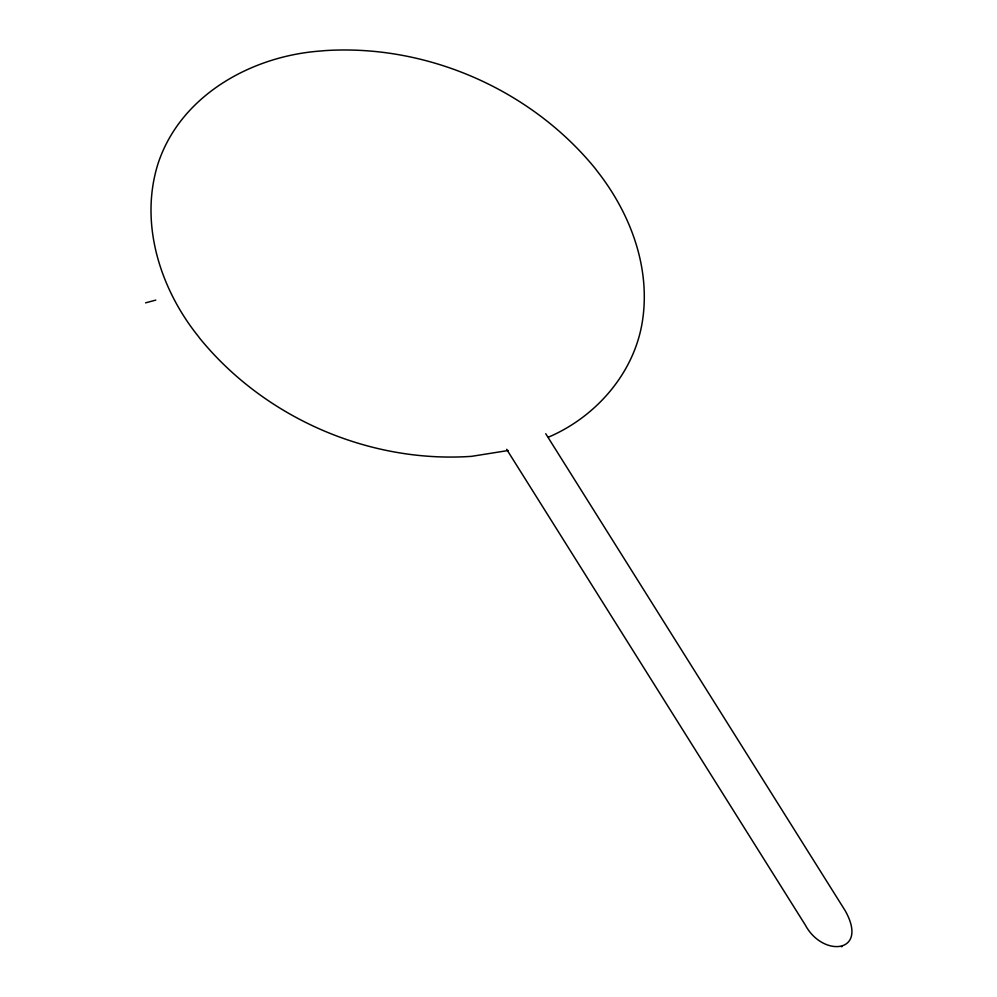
<?xml version="1.0" encoding="UTF-8"?>
<svg xmlns="http://www.w3.org/2000/svg" width="997" height="997" viewBox="0 0 997 997"><rect width="100%" height="100%" fill="white"/><g stroke="black" fill="none" stroke-linecap="round" stroke-linejoin="round"><path stroke-width="1.5" d="M548.512 437.135C596.044 416.821 634.366 373.04 642.417 321.221C650.867 267.059 630.017 212.573 596.667 170.45L595.471 168.792C530.666 89.182 426.055 43.594 323.601 50.71L321.557 50.947C252.802 55.558 181.442 94.403 158.386 162.573C138.895 222.655 159.956 288.769 198.515 336.6L199.712 338.245C264.517 417.868 369.139 463.443 471.581 456.339L508.233 450.507M506.638 449.323L805.302 925.017C822.774 957.781 869.11 953.394 845.232 910.76L545.745 433.732M841.331 946.739L842.178 946.477M145.574 302.851L155.781 300.097"/></g></svg>
